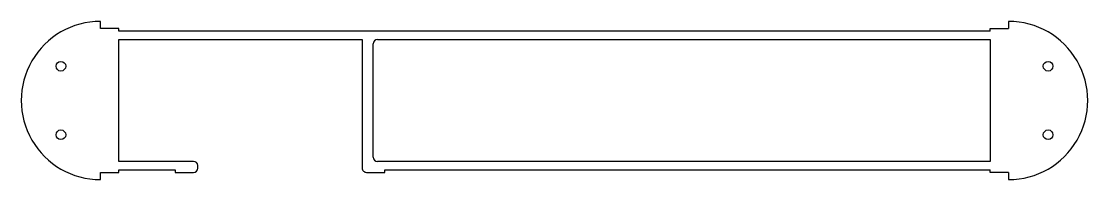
# Model space of a CAD drawing. Extents: x 376 to 814, y 238 to 303.
import ezdxf

# ---------------------------------------------------------------- set-up
doc = ezdxf.new("R2010")
doc.units = 0
doc.layers.add('View006', color=7, linetype='CONTINUOUS')

msp = doc.modelspace()

# ---------------------------------------------------------------- linework, layer by layer
at = {"layer": 'View006'}
for p, q in [((408, 300), (408, 303)), ((781, 303), (781, 300)), ((415.5, 300), (408, 300)), ((415.5, 299), (415.5, 300)), ((773.5, 299), (415.5, 299)), ((773.5, 299), (773.5, 300)), ((773.5, 300), (781, 300)), ((415.5, 295.5), (515.5, 295.5)), ((415.5, 245.5), (415.5, 295.5)), ((515.5, 295.5), (515.5, 242.75)), ((520, 247.25), (520, 293.75)), ((521.75, 295.5), (773.5, 295.5)), ((773.5, 295.5), (773.5, 245.5)), ((446.25, 245.5), (415.5, 245.5)), ((773.5, 245.5), (521.75, 245.5)), ((408, 241), (415.5, 241)), ((408, 238), (408, 241)), ((415.5, 242), (438.75, 242)), ((415.5, 241), (415.5, 242)), ((438.75, 242), (438.75, 241)), ((438.75, 241), (446.25, 241)), ((448, 242.75), (448, 243.75)), ((517.25, 241), (524.75, 241)), ((524.75, 242), (773.5, 242)), ((524.75, 241), (524.75, 242)), ((773.5, 241), (773.5, 242)), ((781, 241), (773.5, 241)), ((781, 241), (781, 238))]:
    msp.add_line(p, q, dxfattribs=at)
for centre in [(391.75, 284.573), (797.25, 284.573), (391.75, 256.427), (797.25, 256.427)]:
    msp.add_circle(centre, 2, dxfattribs=at)
for centre, radius, start, end in [((408, 270.5), 32.5, 89.9999, -89.9999), ((781, 270.5), 32.5, -90.0001, 90.0001), ((521.75, 293.75), 1.75, 90, 180), ((446.25, 243.75), 1.75, 0, 90), ((521.75, 247.25), 1.75, -180, -90), ((446.25, 242.75), 1.75, -90, 0), ((517.25, 242.75), 1.75, 180, -89.9998)]:
    msp.add_arc(centre, radius, start, end, dxfattribs=at)

doc.saveas('drawing.dxf')
